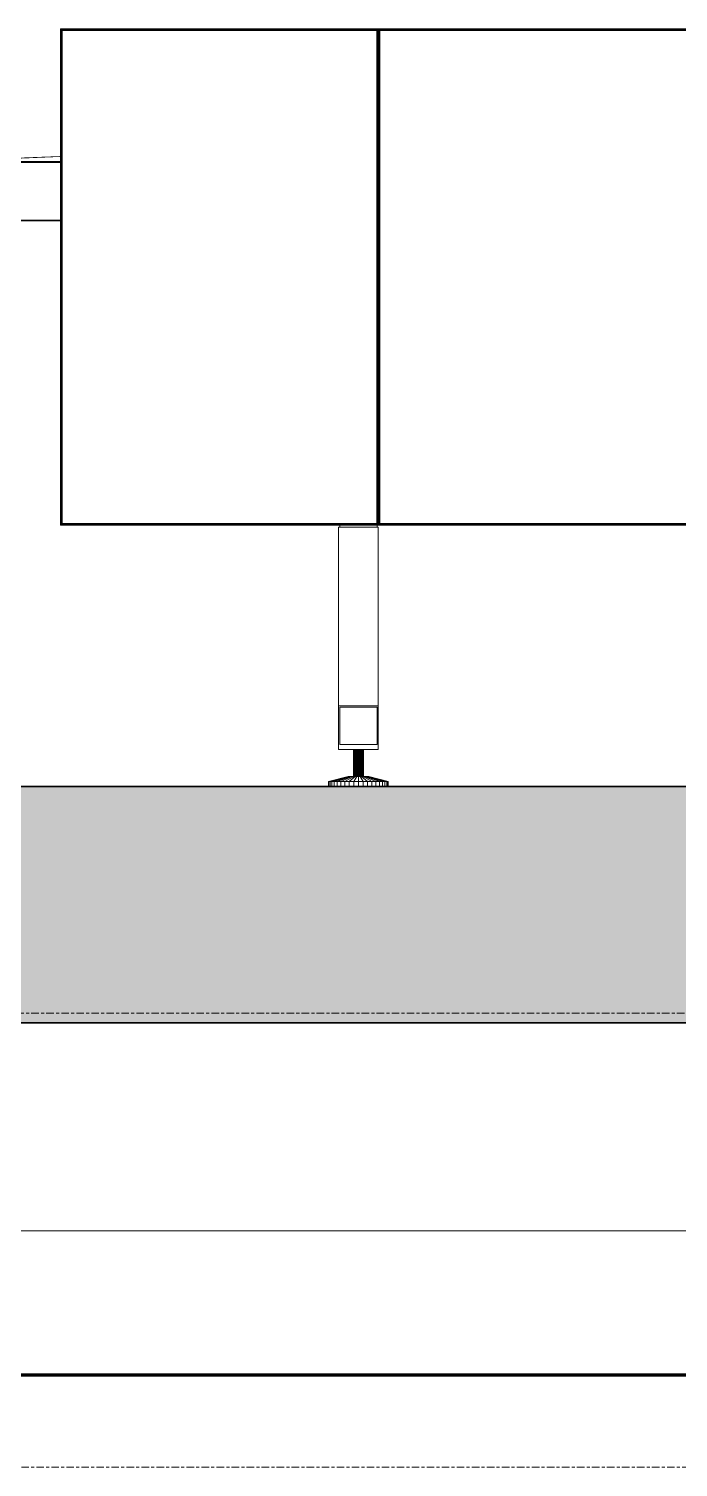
# Model space of a CAD drawing. Header units: centimetres. Extents: x -13467 to 3766, y -437 to 1921.
# Drawn here: x -10754.9 to -10617.6, y -50 to 254.2 of the extents above; entities that cross this region are included whole.
import ezdxf

# ---------------------------------------------------------------- set-up
doc = ezdxf.new("R2010")
doc.units = ezdxf.units.CM
doc.linetypes.add('Centre', pattern=[3.175, 0.635, -0.475, 1.59, -0.475])
for name, color, linetype, lineweight in [('A-FLOR', 7, 'Continuous', 9), ('A-FLOR-LEVL', 7, 'Continuous', 9), ('A-FLOR-PATT', 7, 'Continuous', 35), ('C-BLDG-PADS', 7, 'Continuous', 9), ('C-TOPO', 7, 'Continuous', 9), ('G-IMPT', 7, 'Continuous', 9), ('M-EQPM', 7, 'Continuous', 9)]:
    doc.layers.add(name, color=color, linetype=linetype, lineweight=lineweight)

# ---------------------------------------------------------------- blocks, each defined once
blk = doc.blocks.new('PQ_RVR_EST-01_ZZ_ZZ_MO_T_A_rvt-1-Sección 1-1')
at = {"layer": 'A-FLOR-PATT', "lineweight": 9, "true_color": 0x9a9a9a}
blk.add_hatch(color=253, dxfattribs=at).paths.add_polyline_path([(-6260.94, 44), (-6260.94, 94), (-11182.13, 94), (-11182.13, 44), (-6621.18, 44)])
at = {"layer": 'A-FLOR', "lineweight": 35}
for p, q in [((-9492.78, 94), (-10976.88, 94)), ((-11081.92, 44), (-6260.94, 44))]:
    blk.add_line(p, q, dxfattribs=at)
blk = doc.blocks.new('EQ-01-014 - EQ-01-014_dwg_Agrupar_28-1513440-Sección 1-1')
at = {"layer": 'G-IMPT'}
for p, q in [((-10748.22, 253.89), (-10748.22, 254.23)), ((-10747.88, 254.23), (-10748.22, 254.23)), ((-10748.22, 254.23), (-10747.88, 254.23)), ((-10748.22, 253.89), (-10748.22, 254.23)), ((-10748.05, 254.06), (-10747.88, 254.06)), ((-10748.05, 254.06), (-10748.05, 253.89)), ((-10747.88, 254.06), (-10748.05, 254.06)), ((-10748.05, 254.06), (-10748.05, 253.89)), ((-10680.68, 254.23), (-10681.35, 254.23)), ((-10681.35, 254.23), (-10680.68, 254.23)), ((-10681.35, 254.23), (-10680.68, 254.23)), ((-10681.35, 254.06), (-10680.68, 254.06)), ((-10680.68, 254.06), (-10681.35, 254.06)), ((-10680.68, 254.06), (-10681.35, 254.06)), ((-10613.48, 254.23), (-10614.15, 254.23)), ((-10614.15, 254.23), (-10613.48, 254.23)), ((-10614.15, 254.23), (-10613.48, 254.23)), ((-10614.15, 254.06), (-10613.48, 254.06)), ((-10613.48, 254.06), (-10614.15, 254.06)), ((-10613.48, 254.06), (-10614.15, 254.06)), ((-10546.28, 254.23), (-10546.95, 254.23)), ((-10546.95, 254.23), (-10546.28, 254.23)), ((-10546.95, 254.23), (-10546.28, 254.23)), ((-10546.95, 254.06), (-10546.28, 254.06)), ((-10546.28, 254.06), (-10546.95, 254.06)), ((-10546.28, 254.06), (-10546.95, 254.06)), ((-10479.08, 254.23), (-10479.75, 254.23)), ((-10479.75, 254.23), (-10479.08, 254.23)), ((-10479.75, 254.23), (-10479.08, 254.23)), ((-10479.75, 254.06), (-10479.08, 254.06)), ((-10479.08, 254.06), (-10479.75, 254.06)), ((-10479.08, 254.06), (-10479.75, 254.06)), ((-10412.22, 254.23), (-10412.55, 254.23)), ((-10412.55, 254.23), (-10412.22, 254.23)), ((-10412.55, 254.06), (-10412.38, 254.06)), ((-10412.38, 254.06), (-10412.55, 254.06)), ((-10412.38, 254.06), (-10412.38, 253.89)), ((-10412.38, 253.89), (-10412.38, 254.06)), ((-10412.22, 253.89), (-10412.22, 254.23)), ((-10412.22, 253.89), (-10412.22, 254.23)), ((-10748.22, 149.23), (-10748.22, 149.57)), ((-10748.22, 149.23), (-10748.22, 149.57)), ((-10747.88, 149.23), (-10748.22, 149.23)), ((-10747.88, 149.23), (-10748.22, 149.23)), ((-10748.05, 149.57), (-10748.05, 149.4)), ((-10748.05, 149.57), (-10748.05, 149.4)), ((-10748.05, 149.4), (-10747.88, 149.4)), ((-10748.05, 149.4), (-10747.88, 149.4)), ((-10681.35, 149.4), (-10680.68, 149.4)), ((-10681.35, 149.4), (-10680.68, 149.4)), ((-10681.35, 149.4), (-10680.68, 149.4)), ((-10680.68, 149.23), (-10681.35, 149.23)), ((-10680.68, 149.23), (-10681.35, 149.23)), ((-10680.68, 149.23), (-10681.35, 149.23)), ((-10614.15, 149.4), (-10613.48, 149.4)), ((-10614.15, 149.4), (-10613.48, 149.4)), ((-10614.15, 149.4), (-10613.48, 149.4)), ((-10613.48, 149.23), (-10614.15, 149.23)), ((-10613.48, 149.23), (-10614.15, 149.23)), ((-10613.48, 149.23), (-10614.15, 149.23)), ((-10546.95, 149.4), (-10546.28, 149.4)), ((-10546.95, 149.4), (-10546.28, 149.4)), ((-10546.95, 149.4), (-10546.28, 149.4)), ((-10546.28, 149.23), (-10546.95, 149.23)), ((-10546.28, 149.23), (-10546.95, 149.23)), ((-10546.28, 149.23), (-10546.95, 149.23)), ((-10479.75, 149.4), (-10479.08, 149.4)), ((-10479.75, 149.4), (-10479.08, 149.4)), ((-10479.75, 149.4), (-10479.08, 149.4)), ((-10479.08, 149.23), (-10479.75, 149.23)), ((-10479.08, 149.23), (-10479.75, 149.23)), ((-10479.08, 149.23), (-10479.75, 149.23)), ((-10412.55, 149.4), (-10412.38, 149.4)), ((-10412.55, 149.4), (-10412.38, 149.4)), ((-10412.22, 149.23), (-10412.55, 149.23)), ((-10412.22, 149.23), (-10412.55, 149.23)), ((-10412.22, 149.23), (-10412.55, 149.23)), ((-10412.38, 149.57), (-10412.38, 149.4)), ((-10412.38, 149.4), (-10412.38, 149.57)), ((-10412.22, 149.23), (-10412.22, 149.57))]:
    blk.add_line(p, q, dxfattribs=at)
at = {"layer": 'G-IMPT', "flags": 128}
for points in [[(-10748.22, 253.89), (-10748.22, 254.23), (-10747.88, 254.23)], [(-10747.88, 254.06), (-10748.05, 254.06), (-10748.05, 253.89)], [(-10412.55, 254.23), (-10412.22, 254.23), (-10412.22, 253.89)], [(-10412.38, 253.89), (-10412.38, 254.06), (-10412.55, 254.06)], [(-10747.88, 149.23), (-10748.22, 149.23), (-10748.22, 149.57)], [(-10748.05, 149.57), (-10748.05, 149.4), (-10747.88, 149.4)], [(-10412.55, 149.4), (-10412.38, 149.4), (-10412.38, 149.57)]]:
    blk.add_lwpolyline(points, dxfattribs=at)
blk.add_lwpolyline([(-10412.22, 149.57), (-10412.22, 149.23)], close=True, dxfattribs=at)
blk = doc.blocks.new('EQ-01-014 - EQ-01-014_dwg_Agrupar_44-1513444-Sección 1-1')
at = {"layer": 'G-IMPT'}
for p, q in [((-10681.02, 253.89), (-10681.02, 253.94)), ((-10681.02, 253.94), (-10680.85, 253.94)), ((-10681.02, 253.94), (-10680.85, 253.94)), ((-10681.02, 253.89), (-10681.02, 253.94)), ((-10680.85, 253.94), (-10681.02, 253.94)), ((-10681.02, 253.94), (-10680.85, 253.94)), ((-10680.85, 253.94), (-10681.02, 253.94)), ((-10681.02, 253.89), (-10681.01, 253.89)), ((-10681.02, 253.89), (-10681.02, 149.57)), ((-10681.01, 253.89), (-10681, 253.89)), ((-10681.01, 253.89), (-10681.01, 149.57)), ((-10681, 253.89), (-10680.98, 253.89)), ((-10681, 149.57), (-10681, 253.89)), ((-10680.98, 253.89), (-10680.95, 253.89)), ((-10680.98, 253.89), (-10680.98, 149.57)), ((-10680.92, 253.89), (-10680.95, 253.89)), ((-10680.95, 149.57), (-10680.95, 253.89)), ((-10680.92, 253.89), (-10680.88, 253.89)), ((-10680.92, 253.89), (-10680.92, 149.57)), ((-10680.83, 253.89), (-10680.88, 253.89)), ((-10680.88, 149.57), (-10680.88, 253.89)), ((-10680.85, 253.89), (-10680.85, 253.94)), ((-10680.85, 253.89), (-10680.85, 253.94)), ((-10680.85, 149.57), (-10680.85, 253.89)), ((-10680.83, 253.89), (-10680.78, 253.89)), ((-10680.83, 253.89), (-10680.83, 149.57)), ((-10680.78, 253.89), (-10680.73, 253.89)), ((-10680.78, 253.89), (-10680.78, 149.57)), ((-10680.68, 254.23), (-10680.73, 254.23)), ((-10680.73, 254.23), (-10680.73, 254.06)), ((-10680.73, 254.23), (-10680.73, 254.06)), ((-10680.73, 254.23), (-10680.68, 254.23)), ((-10680.73, 254.23), (-10680.73, 254.06)), ((-10680.73, 254.06), (-10680.73, 254.23)), ((-10680.73, 254.23), (-10680.73, 254.06)), ((-10680.68, 254.06), (-10680.73, 254.06)), ((-10680.73, 254.06), (-10680.68, 254.06)), ((-10680.68, 253.89), (-10680.73, 253.89)), ((-10680.73, 149.57), (-10680.73, 253.89)), ((-10680.68, 254.23), (-10680.68, 254.23)), ((-10680.68, 254.23), (-10680.68, 254.21)), ((-10680.68, 254.23), (-10614.15, 254.23)), ((-10680.68, 254.23), (-10614.15, 254.23)), ((-10680.68, 254.21), (-10680.68, 254.19)), ((-10614.15, 254.21), (-10680.68, 254.21)), ((-10680.68, 254.19), (-10680.68, 254.17)), ((-10614.15, 254.19), (-10680.68, 254.19)), ((-10680.68, 254.17), (-10680.68, 254.13)), ((-10680.68, 254.17), (-10614.15, 254.17)), ((-10680.68, 254.13), (-10680.68, 254.09)), ((-10614.15, 254.13), (-10680.68, 254.13)), ((-10680.68, 254.05), (-10680.68, 254.09)), ((-10614.15, 254.09), (-10680.68, 254.09)), ((-10614.15, 254.06), (-10680.68, 254.06)), ((-10680.68, 254.05), (-10680.68, 254)), ((-10680.68, 254.05), (-10614.15, 254.05)), ((-10680.68, 254), (-10680.68, 253.95)), ((-10680.68, 254), (-10614.15, 254)), ((-10680.68, 253.89), (-10680.68, 253.95)), ((-10614.15, 253.95), (-10680.68, 253.95)), ((-10680.68, 149.57), (-10680.68, 253.89)), ((-10614.15, 253.89), (-10680.68, 253.89)), ((-10614.15, 253.89), (-10680.68, 253.89)), ((-10614.15, 254.23), (-10614.1, 254.23)), ((-10614.15, 254.23), (-10614.15, 254.23)), ((-10614.15, 254.21), (-10614.15, 254.23)), ((-10614.15, 254.23), (-10614.1, 254.23)), ((-10614.15, 254.21), (-10614.15, 254.19)), ((-10614.15, 254.19), (-10614.15, 254.17)), ((-10614.15, 254.13), (-10614.15, 254.17)), ((-10614.15, 254.13), (-10614.15, 254.09)), ((-10614.15, 254.09), (-10614.15, 254.05)), ((-10614.15, 254.06), (-10614.1, 254.06)), ((-10614.15, 254.06), (-10614.1, 254.06)), ((-10614.15, 254.05), (-10614.15, 254)), ((-10614.15, 254), (-10614.15, 253.95)), ((-10614.15, 253.89), (-10614.15, 253.95)), ((-10614.1, 253.89), (-10614.15, 253.89)), ((-10614.15, 149.57), (-10614.15, 253.89)), ((-10614.1, 254.23), (-10614.1, 254.06)), ((-10614.1, 254.23), (-10614.1, 254.06)), ((-10614.1, 254.06), (-10614.1, 254.23)), ((-10614.1, 254.23), (-10614.1, 254.06)), ((-10614.1, 254.06), (-10614.1, 254.23)), ((-10614.05, 253.89), (-10614.1, 253.89)), ((-10614.1, 253.89), (-10614.1, 149.57)), ((-10614, 253.89), (-10614.05, 253.89)), ((-10614.05, 149.57), (-10614.05, 253.89)), ((-10613.95, 253.89), (-10614, 253.89)), ((-10614, 149.57), (-10614, 253.89)), ((-10613.98, 253.89), (-10613.98, 253.94)), ((-10613.82, 253.94), (-10613.98, 253.94)), ((-10613.82, 253.94), (-10613.98, 253.94)), ((-10613.82, 253.94), (-10613.98, 253.94)), ((-10613.98, 253.94), (-10613.82, 253.94)), ((-10613.82, 253.94), (-10613.98, 253.94)), ((-10613.98, 253.94), (-10613.98, 253.89)), ((-10613.98, 149.57), (-10613.98, 253.89)), ((-10613.91, 253.89), (-10613.95, 253.89)), ((-10613.95, 253.89), (-10613.95, 149.57)), ((-10613.91, 253.89), (-10613.88, 253.89)), ((-10613.91, 253.89), (-10613.91, 149.57)), ((-10613.85, 253.89), (-10613.88, 253.89)), ((-10613.88, 149.57), (-10613.88, 253.89)), ((-10613.83, 253.89), (-10613.85, 253.89)), ((-10613.85, 253.89), (-10613.85, 149.57)), ((-10613.83, 253.89), (-10613.82, 253.89)), ((-10613.83, 253.89), (-10613.83, 149.57)), ((-10613.82, 253.89), (-10613.82, 253.94)), ((-10613.82, 253.94), (-10613.82, 253.89)), ((-10613.82, 253.89), (-10613.82, 253.89)), ((-10613.82, 149.57), (-10613.82, 253.89)), ((-10613.82, 149.57), (-10613.82, 253.89)), ((-10681.02, 149.57), (-10681.02, 149.52)), ((-10681.02, 149.57), (-10681.01, 149.57)), ((-10681.02, 149.52), (-10681.02, 149.57)), ((-10681.02, 149.52), (-10680.85, 149.52)), ((-10681.02, 149.52), (-10680.85, 149.52)), ((-10681.02, 149.52), (-10680.85, 149.52)), ((-10680.85, 149.52), (-10681.02, 149.52)), ((-10681.02, 149.52), (-10680.85, 149.52)), ((-10681, 149.57), (-10681.01, 149.57)), ((-10681, 149.57), (-10680.98, 149.57)), ((-10680.98, 149.57), (-10680.95, 149.57)), ((-10680.95, 149.57), (-10680.92, 149.57)), ((-10680.92, 149.57), (-10680.88, 149.57)), ((-10680.88, 149.57), (-10680.83, 149.57)), ((-10680.85, 149.57), (-10680.85, 149.52)), ((-10680.85, 149.52), (-10680.85, 149.57)), ((-10680.83, 149.57), (-10680.78, 149.57)), ((-10680.78, 149.57), (-10680.73, 149.57)), ((-10680.68, 149.57), (-10680.73, 149.57)), ((-10680.68, 149.4), (-10680.73, 149.4)), ((-10680.73, 149.23), (-10680.73, 149.4)), ((-10680.73, 149.23), (-10680.73, 149.4)), ((-10680.73, 149.4), (-10680.73, 149.23)), ((-10680.73, 149.23), (-10680.73, 149.4)), ((-10680.73, 149.4), (-10680.73, 149.23)), ((-10680.68, 149.4), (-10680.73, 149.4)), ((-10680.73, 149.23), (-10680.68, 149.23)), ((-10680.68, 149.23), (-10680.73, 149.23)), ((-10680.68, 149.51), (-10680.68, 149.57)), ((-10614.15, 149.57), (-10680.68, 149.57)), ((-10680.68, 149.46), (-10680.68, 149.51)), ((-10680.68, 149.51), (-10614.15, 149.51)), ((-10680.68, 149.41), (-10680.68, 149.46)), ((-10614.15, 149.46), (-10680.68, 149.46)), ((-10680.68, 149.37), (-10680.68, 149.41)), ((-10614.15, 149.41), (-10680.68, 149.41)), ((-10680.68, 149.4), (-10614.15, 149.4)), ((-10680.68, 149.33), (-10680.68, 149.37)), ((-10680.68, 149.37), (-10614.15, 149.37)), ((-10680.68, 149.33), (-10680.68, 149.29)), ((-10680.68, 149.33), (-10614.15, 149.33)), ((-10680.68, 149.27), (-10680.68, 149.29)), ((-10614.15, 149.29), (-10680.68, 149.29)), ((-10680.68, 149.25), (-10680.68, 149.27)), ((-10680.68, 149.27), (-10614.15, 149.27)), ((-10680.68, 149.25), (-10680.68, 149.23)), ((-10680.68, 149.25), (-10614.15, 149.25)), ((-10680.68, 149.23), (-10680.68, 149.23)), ((-10680.68, 149.23), (-10614.15, 149.23)), ((-10614.15, 149.23), (-10680.68, 149.23)), ((-10614.15, 149.57), (-10614.15, 149.51)), ((-10614.15, 149.57), (-10614.1, 149.57)), ((-10614.15, 149.46), (-10614.15, 149.51)), ((-10614.15, 149.41), (-10614.15, 149.46)), ((-10614.15, 149.41), (-10614.15, 149.37)), ((-10614.15, 149.4), (-10614.1, 149.4)), ((-10614.1, 149.4), (-10614.15, 149.4)), ((-10614.15, 149.33), (-10614.15, 149.37)), ((-10614.15, 149.29), (-10614.15, 149.33)), ((-10614.15, 149.27), (-10614.15, 149.29)), ((-10614.15, 149.25), (-10614.15, 149.27)), ((-10614.15, 149.23), (-10614.15, 149.25)), ((-10614.15, 149.23), (-10614.1, 149.23)), ((-10614.15, 149.23), (-10614.15, 149.23)), ((-10614.1, 149.23), (-10614.15, 149.23)), ((-10614.05, 149.57), (-10614.1, 149.57)), ((-10614.1, 149.23), (-10614.1, 149.4)), ((-10614.1, 149.23), (-10614.1, 149.4)), ((-10614.1, 149.23), (-10614.1, 149.4)), ((-10614.1, 149.4), (-10614.1, 149.23)), ((-10614.1, 149.23), (-10614.1, 149.4)), ((-10614, 149.57), (-10614.05, 149.57)), ((-10614, 149.57), (-10613.95, 149.57)), ((-10613.98, 149.57), (-10613.98, 149.52)), ((-10613.98, 149.57), (-10613.98, 149.52)), ((-10613.82, 149.52), (-10613.98, 149.52)), ((-10613.82, 149.52), (-10613.98, 149.52)), ((-10613.98, 149.52), (-10613.82, 149.52)), ((-10613.82, 149.52), (-10613.98, 149.52)), ((-10613.98, 149.52), (-10613.82, 149.52)), ((-10613.91, 149.57), (-10613.95, 149.57)), ((-10613.88, 149.57), (-10613.91, 149.57)), ((-10613.85, 149.57), (-10613.88, 149.57)), ((-10613.83, 149.57), (-10613.85, 149.57)), ((-10613.82, 149.57), (-10613.83, 149.57)), ((-10613.82, 149.57), (-10613.82, 149.52)), ((-10613.82, 149.57), (-10613.82, 149.57)), ((-10613.82, 149.57), (-10613.82, 149.52))]:
    blk.add_line(p, q, dxfattribs=at)
at = {"layer": 'G-IMPT', "flags": 128}
for points in [[(-10681.02, 149.57), (-10681.01, 149.57), (-10681, 149.57), (-10681, 253.89), (-10681.01, 253.89), (-10681.01, 149.57), (-10681.01, 253.89), (-10681.02, 253.89)], [(-10680.68, 254.23), (-10680.68, 254.23), (-10680.68, 254.21), (-10614.15, 254.21), (-10614.15, 254.23), (-10680.68, 254.23), (-10614.15, 254.23), (-10614.15, 254.23)], [(-10614.15, 253.89), (-10680.68, 253.89), (-10680.68, 253.95), (-10614.15, 253.95), (-10614.15, 253.89)], [(-10614.15, 149.57), (-10680.68, 149.57), (-10680.68, 253.89)], [(-10614.15, 253.89), (-10614.15, 149.57), (-10614.1, 149.57), (-10614.1, 253.89), (-10614.15, 253.89), (-10614.15, 149.57)], [(-10613.82, 253.89), (-10613.82, 253.89), (-10613.82, 149.57), (-10613.83, 149.57), (-10613.83, 253.89), (-10613.82, 253.89), (-10613.82, 149.57), (-10613.82, 149.57)], [(-10614.15, 149.57), (-10680.68, 149.57), (-10680.68, 149.51), (-10614.15, 149.51), (-10614.15, 149.57)], [(-10614.15, 149.23), (-10614.15, 149.23), (-10614.15, 149.25), (-10680.68, 149.25), (-10680.68, 149.23), (-10614.15, 149.23), (-10680.68, 149.23), (-10680.68, 149.23)]]:
    blk.add_lwpolyline(points, dxfattribs=at)
for points in [[(-10681, 253.89), (-10680.98, 253.89), (-10680.98, 149.57), (-10681, 149.57)], [(-10680.95, 253.89), (-10680.95, 149.57), (-10680.95, 253.89), (-10680.92, 253.89), (-10680.92, 149.57), (-10680.95, 149.57), (-10680.98, 149.57), (-10680.98, 253.89)], [(-10680.88, 253.89), (-10680.88, 149.57), (-10680.88, 253.89), (-10680.83, 253.89), (-10680.83, 149.57), (-10680.88, 149.57), (-10680.92, 149.57), (-10680.92, 253.89)], [(-10680.83, 253.89), (-10680.78, 253.89), (-10680.78, 149.57), (-10680.83, 149.57)], [(-10680.73, 253.89), (-10680.73, 149.57), (-10680.78, 149.57), (-10680.78, 253.89)], [(-10680.68, 149.57), (-10680.73, 149.57), (-10680.73, 253.89), (-10680.68, 253.89)], [(-10614.15, 254.21), (-10614.15, 254.19), (-10680.68, 254.19), (-10680.68, 254.21)], [(-10614.15, 254.17), (-10680.68, 254.17), (-10614.15, 254.17), (-10614.15, 254.13), (-10680.68, 254.13), (-10680.68, 254.17), (-10680.68, 254.19), (-10614.15, 254.19)], [(-10614.15, 254.09), (-10680.68, 254.09), (-10614.15, 254.09), (-10614.15, 254.05), (-10680.68, 254.05), (-10680.68, 254.09), (-10680.68, 254.13), (-10614.15, 254.13)], [(-10614.15, 254.05), (-10614.15, 254), (-10680.68, 254), (-10680.68, 254.05)], [(-10614.15, 253.95), (-10680.68, 253.95), (-10680.68, 254), (-10614.15, 254)], [(-10614.1, 149.57), (-10614.1, 253.89), (-10614.05, 253.89), (-10614.05, 149.57)], [(-10614, 149.57), (-10614.05, 149.57), (-10614.05, 253.89), (-10614, 253.89)], [(-10613.95, 149.57), (-10613.95, 253.89), (-10613.95, 149.57), (-10614, 149.57), (-10614, 253.89), (-10613.95, 253.89), (-10613.91, 253.89), (-10613.91, 149.57)], [(-10613.88, 149.57), (-10613.88, 253.89), (-10613.88, 149.57), (-10613.91, 149.57), (-10613.91, 253.89), (-10613.88, 253.89), (-10613.85, 253.89), (-10613.85, 149.57)], [(-10613.83, 149.57), (-10613.85, 149.57), (-10613.85, 253.89), (-10613.83, 253.89)], [(-10680.68, 149.51), (-10614.15, 149.51), (-10614.15, 149.46), (-10680.68, 149.46)], [(-10680.68, 149.41), (-10680.68, 149.46), (-10614.15, 149.46), (-10614.15, 149.41)], [(-10680.68, 149.37), (-10614.15, 149.37), (-10680.68, 149.37), (-10680.68, 149.41), (-10614.15, 149.41), (-10614.15, 149.37), (-10614.15, 149.33), (-10680.68, 149.33)], [(-10680.68, 149.29), (-10614.15, 149.29), (-10680.68, 149.29), (-10680.68, 149.33), (-10614.15, 149.33), (-10614.15, 149.29), (-10614.15, 149.27), (-10680.68, 149.27)], [(-10680.68, 149.25), (-10680.68, 149.27), (-10614.15, 149.27), (-10614.15, 149.25)]]:
    blk.add_lwpolyline(points, close=True, dxfattribs=at)
blk = doc.blocks.new('EQ-01-014 - EQ-01-014_dwg_Agrupar_48-1513445-Sección 1-1')
at = {"layer": 'G-IMPT'}
for p, q in [((-10748.22, 253.89), (-10748.22, 253.94)), ((-10748.22, 253.94), (-10748.05, 253.94)), ((-10748.22, 253.94), (-10748.05, 253.94)), ((-10748.22, 253.89), (-10748.22, 253.94)), ((-10748.05, 253.94), (-10748.22, 253.94)), ((-10748.22, 253.94), (-10748.05, 253.94)), ((-10748.05, 253.94), (-10748.22, 253.94)), ((-10748.22, 253.89), (-10748.21, 253.89)), ((-10748.22, 253.89), (-10748.22, 149.57)), ((-10748.21, 253.89), (-10748.2, 253.89)), ((-10748.21, 253.89), (-10748.21, 149.57)), ((-10748.2, 253.89), (-10748.18, 253.89)), ((-10748.2, 149.57), (-10748.2, 253.89)), ((-10748.18, 253.89), (-10748.15, 253.89)), ((-10748.18, 149.57), (-10748.18, 253.89)), ((-10748.15, 253.89), (-10748.12, 253.89)), ((-10748.15, 253.89), (-10748.15, 149.57)), ((-10748.12, 253.89), (-10748.08, 253.89)), ((-10748.12, 149.57), (-10748.12, 253.89)), ((-10748.03, 253.89), (-10748.08, 253.89)), ((-10748.08, 149.57), (-10748.08, 253.89)), ((-10748.05, 253.89), (-10748.05, 253.94)), ((-10748.05, 253.89), (-10748.05, 253.94)), ((-10748.05, 253.89), (-10748.05, 149.57)), ((-10748.03, 253.89), (-10747.98, 253.89)), ((-10748.03, 253.89), (-10748.03, 149.57)), ((-10747.98, 253.89), (-10747.93, 253.89)), ((-10747.98, 253.89), (-10747.98, 149.57)), ((-10747.88, 254.23), (-10747.93, 254.23)), ((-10747.93, 254.23), (-10747.93, 254.06)), ((-10747.93, 254.23), (-10747.93, 254.06)), ((-10747.93, 254.23), (-10747.88, 254.23)), ((-10747.93, 254.23), (-10747.93, 254.06)), ((-10747.93, 254.06), (-10747.93, 254.23)), ((-10747.93, 254.23), (-10747.93, 254.06)), ((-10747.88, 254.06), (-10747.93, 254.06)), ((-10747.93, 254.06), (-10747.88, 254.06)), ((-10747.88, 253.89), (-10747.93, 253.89)), ((-10747.93, 149.57), (-10747.93, 253.89)), ((-10747.88, 254.23), (-10747.88, 254.23)), ((-10747.88, 254.23), (-10747.88, 254.21)), ((-10747.88, 254.23), (-10681.35, 254.23)), ((-10747.88, 254.23), (-10681.35, 254.23)), ((-10747.88, 254.21), (-10747.88, 254.19)), ((-10681.35, 254.21), (-10747.88, 254.21)), ((-10747.88, 254.19), (-10747.88, 254.17)), ((-10681.35, 254.19), (-10747.88, 254.19)), ((-10747.88, 254.17), (-10747.88, 254.13)), ((-10747.88, 254.17), (-10681.35, 254.17)), ((-10747.88, 254.13), (-10747.88, 254.09)), ((-10681.35, 254.13), (-10747.88, 254.13)), ((-10747.88, 254.05), (-10747.88, 254.09)), ((-10681.35, 254.09), (-10747.88, 254.09)), ((-10681.35, 254.06), (-10747.88, 254.06)), ((-10747.88, 254.05), (-10747.88, 254)), ((-10747.88, 254.05), (-10681.35, 254.05)), ((-10747.88, 254), (-10747.88, 253.95)), ((-10747.88, 254), (-10681.35, 254)), ((-10747.88, 253.89), (-10747.88, 253.95)), ((-10681.35, 253.95), (-10747.88, 253.95)), ((-10747.88, 149.57), (-10747.88, 253.89)), ((-10681.35, 253.89), (-10747.88, 253.89)), ((-10747.88, 149.57), (-10747.88, 253.89)), ((-10681.35, 253.89), (-10747.88, 253.89)), ((-10681.35, 254.23), (-10681.3, 254.23)), ((-10681.35, 254.23), (-10681.35, 254.23)), ((-10681.35, 254.21), (-10681.35, 254.23)), ((-10681.35, 254.23), (-10681.3, 254.23)), ((-10681.35, 254.21), (-10681.35, 254.19)), ((-10681.35, 254.19), (-10681.35, 254.17)), ((-10681.35, 254.13), (-10681.35, 254.17)), ((-10681.35, 254.13), (-10681.35, 254.09)), ((-10681.35, 254.09), (-10681.35, 254.05)), ((-10681.35, 254.06), (-10681.3, 254.06)), ((-10681.35, 254.06), (-10681.3, 254.06)), ((-10681.35, 254.05), (-10681.35, 254)), ((-10681.35, 254), (-10681.35, 253.95)), ((-10681.35, 253.89), (-10681.35, 253.95)), ((-10681.3, 253.89), (-10681.35, 253.89)), ((-10681.35, 149.57), (-10681.35, 253.89)), ((-10681.3, 254.23), (-10681.3, 254.06)), ((-10681.3, 254.23), (-10681.3, 254.06)), ((-10681.3, 254.06), (-10681.3, 254.23)), ((-10681.3, 254.23), (-10681.3, 254.06)), ((-10681.3, 254.06), (-10681.3, 254.23)), ((-10681.25, 253.89), (-10681.3, 253.89)), ((-10681.3, 253.89), (-10681.3, 149.57)), ((-10681.2, 253.89), (-10681.25, 253.89)), ((-10681.25, 149.57), (-10681.25, 253.89)), ((-10681.15, 253.89), (-10681.2, 253.89)), ((-10681.2, 149.57), (-10681.2, 253.89)), ((-10681.18, 253.89), (-10681.18, 253.94)), ((-10681.02, 253.94), (-10681.18, 253.94)), ((-10681.02, 253.94), (-10681.18, 253.94)), ((-10681.02, 253.94), (-10681.18, 253.94)), ((-10681.18, 253.94), (-10681.02, 253.94)), ((-10681.02, 253.94), (-10681.18, 253.94)), ((-10681.18, 253.94), (-10681.18, 253.89)), ((-10681.18, 253.89), (-10681.18, 149.57)), ((-10681.11, 253.89), (-10681.15, 253.89)), ((-10681.15, 253.89), (-10681.15, 149.57)), ((-10681.11, 253.89), (-10681.08, 253.89)), ((-10681.11, 253.89), (-10681.11, 149.57)), ((-10681.05, 253.89), (-10681.08, 253.89)), ((-10681.08, 149.57), (-10681.08, 253.89)), ((-10681.03, 253.89), (-10681.05, 253.89)), ((-10681.05, 253.89), (-10681.05, 149.57)), ((-10681.03, 253.89), (-10681.02, 253.89)), ((-10681.03, 253.89), (-10681.03, 149.57)), ((-10681.02, 253.89), (-10681.02, 253.94)), ((-10681.02, 253.94), (-10681.02, 253.89)), ((-10681.02, 253.89), (-10681.02, 253.89)), ((-10681.02, 149.57), (-10681.02, 253.89)), ((-10681.02, 149.57), (-10681.02, 253.89)), ((-10748.22, 149.57), (-10748.22, 149.52)), ((-10748.22, 149.57), (-10748.21, 149.57)), ((-10748.22, 149.52), (-10748.22, 149.57)), ((-10748.22, 149.52), (-10748.05, 149.52)), ((-10748.22, 149.52), (-10748.05, 149.52)), ((-10748.22, 149.52), (-10748.05, 149.52)), ((-10748.05, 149.52), (-10748.22, 149.52)), ((-10748.22, 149.52), (-10748.05, 149.52)), ((-10748.2, 149.57), (-10748.21, 149.57)), ((-10748.2, 149.57), (-10748.18, 149.57)), ((-10748.18, 149.57), (-10748.15, 149.57)), ((-10748.12, 149.57), (-10748.15, 149.57)), ((-10748.12, 149.57), (-10748.08, 149.57)), ((-10748.08, 149.57), (-10748.03, 149.57)), ((-10748.05, 149.57), (-10748.05, 149.52)), ((-10748.05, 149.52), (-10748.05, 149.57)), ((-10748.03, 149.57), (-10747.98, 149.57)), ((-10747.98, 149.57), (-10747.93, 149.57)), ((-10747.88, 149.57), (-10747.93, 149.57)), ((-10747.88, 149.4), (-10747.93, 149.4)), ((-10747.93, 149.23), (-10747.93, 149.4)), ((-10747.93, 149.23), (-10747.93, 149.4)), ((-10747.93, 149.4), (-10747.93, 149.23)), ((-10747.93, 149.23), (-10747.93, 149.4)), ((-10747.93, 149.4), (-10747.93, 149.23)), ((-10747.88, 149.4), (-10747.93, 149.4)), ((-10747.93, 149.23), (-10747.88, 149.23)), ((-10747.88, 149.23), (-10747.93, 149.23)), ((-10747.88, 149.51), (-10747.88, 149.57)), ((-10681.35, 149.57), (-10747.88, 149.57)), ((-10681.35, 149.57), (-10747.88, 149.57)), ((-10747.88, 149.46), (-10747.88, 149.51)), ((-10747.88, 149.51), (-10681.35, 149.51)), ((-10747.88, 149.41), (-10747.88, 149.46)), ((-10681.35, 149.46), (-10747.88, 149.46)), ((-10747.88, 149.37), (-10747.88, 149.41)), ((-10681.35, 149.41), (-10747.88, 149.41)), ((-10747.88, 149.4), (-10681.35, 149.4)), ((-10747.88, 149.33), (-10747.88, 149.37)), ((-10747.88, 149.37), (-10681.35, 149.37)), ((-10747.88, 149.33), (-10747.88, 149.29)), ((-10747.88, 149.33), (-10681.35, 149.33)), ((-10747.88, 149.27), (-10747.88, 149.29)), ((-10681.35, 149.29), (-10747.88, 149.29)), ((-10747.88, 149.25), (-10747.88, 149.27)), ((-10747.88, 149.27), (-10681.35, 149.27)), ((-10747.88, 149.25), (-10747.88, 149.23)), ((-10747.88, 149.25), (-10681.35, 149.25)), ((-10747.88, 149.23), (-10747.88, 149.23)), ((-10747.88, 149.23), (-10681.35, 149.23)), ((-10681.35, 149.23), (-10747.88, 149.23)), ((-10681.35, 149.57), (-10681.35, 149.51)), ((-10681.35, 149.57), (-10681.3, 149.57)), ((-10681.35, 149.46), (-10681.35, 149.51)), ((-10681.35, 149.41), (-10681.35, 149.46)), ((-10681.35, 149.41), (-10681.35, 149.37)), ((-10681.35, 149.4), (-10681.3, 149.4)), ((-10681.3, 149.4), (-10681.35, 149.4)), ((-10681.35, 149.33), (-10681.35, 149.37)), ((-10681.35, 149.29), (-10681.35, 149.33)), ((-10681.35, 149.27), (-10681.35, 149.29)), ((-10681.35, 149.25), (-10681.35, 149.27)), ((-10681.35, 149.23), (-10681.35, 149.25)), ((-10681.35, 149.23), (-10681.3, 149.23)), ((-10681.35, 149.23), (-10681.35, 149.23)), ((-10681.3, 149.23), (-10681.35, 149.23)), ((-10681.25, 149.57), (-10681.3, 149.57)), ((-10681.3, 149.23), (-10681.3, 149.4)), ((-10681.3, 149.23), (-10681.3, 149.4)), ((-10681.3, 149.23), (-10681.3, 149.4)), ((-10681.3, 149.4), (-10681.3, 149.23)), ((-10681.3, 149.23), (-10681.3, 149.4)), ((-10681.2, 149.57), (-10681.25, 149.57)), ((-10681.2, 149.57), (-10681.15, 149.57)), ((-10681.18, 149.57), (-10681.18, 149.52)), ((-10681.18, 149.57), (-10681.18, 149.52)), ((-10681.02, 149.52), (-10681.18, 149.52)), ((-10681.02, 149.52), (-10681.18, 149.52)), ((-10681.18, 149.52), (-10681.02, 149.52)), ((-10681.02, 149.52), (-10681.18, 149.52)), ((-10681.18, 149.52), (-10681.02, 149.52)), ((-10681.11, 149.57), (-10681.15, 149.57)), ((-10681.08, 149.57), (-10681.11, 149.57)), ((-10681.05, 149.57), (-10681.08, 149.57)), ((-10681.03, 149.57), (-10681.05, 149.57)), ((-10681.02, 149.57), (-10681.03, 149.57)), ((-10681.02, 149.57), (-10681.02, 149.52)), ((-10681.02, 149.57), (-10681.02, 149.57)), ((-10681.02, 149.57), (-10681.02, 149.52))]:
    blk.add_line(p, q, dxfattribs=at)
at = {"layer": 'G-IMPT', "flags": 128}
for points in [[(-10748.22, 149.57), (-10748.21, 149.57), (-10748.2, 149.57), (-10748.2, 253.89), (-10748.21, 253.89), (-10748.21, 149.57), (-10748.21, 253.89), (-10748.22, 253.89)], [(-10747.88, 254.23), (-10747.88, 254.23), (-10747.88, 254.21), (-10681.35, 254.21), (-10681.35, 254.23), (-10747.88, 254.23), (-10681.35, 254.23), (-10681.35, 254.23)], [(-10747.88, 253.89), (-10747.88, 253.95), (-10681.35, 253.95), (-10681.35, 253.89), (-10747.88, 253.89)], [(-10681.35, 253.89), (-10681.35, 149.57), (-10681.3, 149.57), (-10681.3, 253.89), (-10681.35, 253.89), (-10681.35, 149.57)], [(-10681.02, 253.89), (-10681.02, 253.89), (-10681.02, 149.57), (-10681.03, 149.57), (-10681.03, 253.89), (-10681.02, 253.89), (-10681.02, 149.57), (-10681.02, 149.57)], [(-10747.88, 149.57), (-10747.88, 149.51), (-10681.35, 149.51), (-10681.35, 149.57), (-10747.88, 149.57)], [(-10681.35, 149.23), (-10681.35, 149.23), (-10681.35, 149.25), (-10747.88, 149.25), (-10747.88, 149.23), (-10681.35, 149.23), (-10747.88, 149.23), (-10747.88, 149.23)]]:
    blk.add_lwpolyline(points, dxfattribs=at)
for points in [[(-10748.2, 253.89), (-10748.18, 253.89), (-10748.18, 149.57), (-10748.2, 149.57)], [(-10748.15, 253.89), (-10748.15, 149.57), (-10748.15, 253.89), (-10748.12, 253.89), (-10748.12, 149.57), (-10748.15, 149.57), (-10748.18, 149.57), (-10748.18, 253.89)], [(-10748.08, 253.89), (-10748.08, 149.57), (-10748.08, 253.89), (-10748.03, 253.89), (-10748.03, 149.57), (-10748.08, 149.57), (-10748.12, 149.57), (-10748.12, 253.89)], [(-10748.03, 253.89), (-10747.98, 253.89), (-10747.98, 149.57), (-10748.03, 149.57)], [(-10747.93, 253.89), (-10747.93, 149.57), (-10747.98, 149.57), (-10747.98, 253.89)], [(-10747.88, 149.57), (-10747.93, 149.57), (-10747.93, 253.89), (-10747.88, 253.89)], [(-10681.35, 254.21), (-10681.35, 254.19), (-10747.88, 254.19), (-10747.88, 254.21)], [(-10681.35, 254.17), (-10747.88, 254.17), (-10681.35, 254.17), (-10681.35, 254.13), (-10747.88, 254.13), (-10747.88, 254.17), (-10747.88, 254.19), (-10681.35, 254.19)], [(-10681.35, 254.09), (-10747.88, 254.09), (-10681.35, 254.09), (-10681.35, 254.05), (-10747.88, 254.05), (-10747.88, 254.09), (-10747.88, 254.13), (-10681.35, 254.13)], [(-10681.35, 254.05), (-10681.35, 254), (-10747.88, 254), (-10747.88, 254.05)], [(-10681.35, 253.95), (-10747.88, 253.95), (-10747.88, 254), (-10681.35, 254)], [(-10681.3, 149.57), (-10681.3, 253.89), (-10681.25, 253.89), (-10681.25, 149.57)], [(-10681.2, 149.57), (-10681.25, 149.57), (-10681.25, 253.89), (-10681.2, 253.89)], [(-10681.15, 149.57), (-10681.15, 253.89), (-10681.15, 149.57), (-10681.2, 149.57), (-10681.2, 253.89), (-10681.15, 253.89), (-10681.11, 253.89), (-10681.11, 149.57)], [(-10681.08, 149.57), (-10681.08, 253.89), (-10681.08, 149.57), (-10681.11, 149.57), (-10681.11, 253.89), (-10681.08, 253.89), (-10681.05, 253.89), (-10681.05, 149.57)], [(-10681.03, 149.57), (-10681.05, 149.57), (-10681.05, 253.89), (-10681.03, 253.89)], [(-10747.88, 149.51), (-10681.35, 149.51), (-10681.35, 149.46), (-10747.88, 149.46)], [(-10747.88, 149.41), (-10747.88, 149.46), (-10681.35, 149.46), (-10681.35, 149.41)], [(-10747.88, 149.37), (-10681.35, 149.37), (-10747.88, 149.37), (-10747.88, 149.41), (-10681.35, 149.41), (-10681.35, 149.37), (-10681.35, 149.33), (-10747.88, 149.33)], [(-10747.88, 149.29), (-10681.35, 149.29), (-10747.88, 149.29), (-10747.88, 149.33), (-10681.35, 149.33), (-10681.35, 149.29), (-10681.35, 149.27), (-10747.88, 149.27)], [(-10747.88, 149.25), (-10747.88, 149.27), (-10681.35, 149.27), (-10681.35, 149.25)]]:
    blk.add_lwpolyline(points, close=True, dxfattribs=at)
blk = doc.blocks.new('EQ-01-014 - EQ-01-014_dwg_Agrupar_77-1513462-Sección 1-1')
at = {"layer": 'G-IMPT'}
for p, q in [((-10689.16, 148.81), (-10689.16, 149.23)), ((-10689.16, 149.23), (-10689.16, 148.81)), ((-10689.16, 148.81), (-10689.16, 149.23)), ((-10681.27, 149.23), (-10681.27, 148.81)), ((-10681.27, 149.23), (-10681.27, 148.81)), ((-10681.27, 148.81), (-10681.27, 149.23)), ((-10681.02, 148.81), (-10689.42, 148.81)), ((-10689.42, 111.01), (-10689.42, 148.81)), ((-10689.42, 148.81), (-10689.42, 111.01)), ((-10681.02, 148.81), (-10681.02, 111.01)), ((-10681.02, 111.01), (-10681.02, 148.81)), ((-10681.02, 148.81), (-10681.02, 111.01)), ((-10689.42, 101.77), (-10689.42, 111.01)), ((-10681.02, 111.01), (-10689.42, 111.01)), ((-10689.42, 111.01), (-10681.02, 111.01)), ((-10681.27, 110.76), (-10689.16, 110.76)), ((-10689.16, 102.86), (-10689.16, 110.76)), ((-10689.16, 110.76), (-10681.27, 110.76)), ((-10689.16, 110.76), (-10689.16, 102.86)), ((-10681.27, 110.76), (-10681.27, 102.86)), ((-10681.27, 102.86), (-10681.27, 110.76)), ((-10681.02, 101.77), (-10681.02, 111.01)), ((-10681.02, 101.77), (-10681.02, 111.01)), ((-10689.42, 101.77), (-10681.02, 101.77)), ((-10681.27, 102.86), (-10689.16, 102.86)), ((-10681.27, 102.86), (-10689.16, 102.86)), ((-10686.27, 96.1), (-10686.27, 101.77)), ((-10686.27, 101.77), (-10686.27, 96.1)), ((-10686.27, 101.77), (-10686.27, 96.1)), ((-10686.25, 96.1), (-10686.25, 101.77)), ((-10686.25, 96.1), (-10686.25, 101.77)), ((-10686.25, 101.77), (-10686.25, 96.1)), ((-10686.21, 96.09), (-10686.21, 101.77)), ((-10686.21, 96.09), (-10686.21, 101.77)), ((-10686.21, 96.09), (-10686.21, 101.77)), ((-10686.15, 96.1), (-10686.15, 101.77)), ((-10686.15, 101.77), (-10686.15, 96.1)), ((-10686.15, 96.1), (-10686.15, 101.77)), ((-10686.07, 96.1), (-10686.07, 101.77)), ((-10686.07, 101.77), (-10686.07, 96.1)), ((-10686.07, 101.77), (-10686.07, 96.1)), ((-10685.96, 96.1), (-10685.96, 101.77)), ((-10685.96, 96.1), (-10685.96, 101.77)), ((-10685.96, 96.1), (-10685.96, 101.77)), ((-10685.83, 101.77), (-10685.83, 96.1)), ((-10685.83, 101.77), (-10685.83, 96.1)), ((-10685.83, 101.77), (-10685.83, 96.1)), ((-10685.69, 101.77), (-10685.69, 96.1)), ((-10685.69, 96.1), (-10685.69, 101.77)), ((-10685.69, 96.1), (-10685.69, 101.77)), ((-10685.54, 101.77), (-10685.54, 96.1)), ((-10685.54, 101.77), (-10685.54, 96.1)), ((-10685.54, 96.1), (-10685.54, 101.77)), ((-10685.38, 101.77), (-10685.38, 96.1)), ((-10685.38, 101.77), (-10685.38, 96.1)), ((-10685.38, 96.1), (-10685.38, 101.77)), ((-10685.22, 96.1), (-10685.22, 101.77)), ((-10685.22, 101.77), (-10685.22, 96.1)), ((-10685.22, 101.77), (-10685.22, 96.1)), ((-10685.05, 96.1), (-10685.05, 101.77)), ((-10685.05, 96.1), (-10685.05, 101.77)), ((-10685.05, 101.77), (-10685.05, 96.1)), ((-10684.89, 101.77), (-10684.89, 96.1)), ((-10684.89, 96.1), (-10684.89, 101.77)), ((-10684.89, 96.1), (-10684.89, 101.77)), ((-10684.74, 101.77), (-10684.74, 96.1)), ((-10684.74, 101.77), (-10684.74, 96.1)), ((-10684.74, 96.1), (-10684.74, 101.77)), ((-10684.6, 101.77), (-10684.6, 96.1)), ((-10684.6, 101.77), (-10684.6, 96.1)), ((-10684.6, 101.77), (-10684.6, 96.1)), ((-10684.47, 101.77), (-10684.47, 96.1)), ((-10684.47, 96.1), (-10684.47, 101.77)), ((-10684.47, 96.1), (-10684.47, 101.77)), ((-10684.37, 96.1), (-10684.37, 101.77)), ((-10684.37, 101.77), (-10684.37, 96.1)), ((-10684.37, 101.77), (-10684.37, 96.1)), ((-10684.28, 96.1), (-10684.28, 101.77)), ((-10684.28, 96.1), (-10684.28, 101.77)), ((-10684.28, 96.1), (-10684.28, 101.77)), ((-10684.22, 96.09), (-10684.22, 101.77)), ((-10684.22, 101.77), (-10684.22, 96.09)), ((-10684.22, 96.09), (-10684.22, 101.77)), ((-10684.18, 96.1), (-10684.18, 101.77)), ((-10684.18, 101.77), (-10684.18, 96.1)), ((-10684.18, 101.77), (-10684.18, 96.1)), ((-10684.17, 96.1), (-10684.17, 101.77)), ((-10684.17, 96.1), (-10684.17, 101.77)), ((-10684.17, 96.1), (-10684.17, 101.77))]:
    blk.add_line(p, q, dxfattribs=at)
at = {"layer": 'G-IMPT', "flags": 128}
for points in [[(-10689.42, 111.01), (-10689.42, 148.81), (-10681.02, 148.81), (-10689.42, 148.81)], [(-10689.42, 111.01), (-10689.42, 101.77), (-10681.02, 101.77)]]:
    blk.add_lwpolyline(points, dxfattribs=at)
for points in [[(-10689.42, 101.77), (-10681.02, 101.77), (-10681.02, 111.01), (-10689.42, 111.01)], [(-10681.27, 110.76), (-10681.27, 102.86), (-10689.16, 102.86), (-10689.16, 110.76)]]:
    blk.add_lwpolyline(points, close=True, dxfattribs=at)
blk = doc.blocks.new('EQ-01-014 - EQ-01-014_dwg_Agrupar_79-1513464-Sección 1-1')
at = {"layer": 'G-IMPT'}
for p, q in [((-10687.37, 96.1), (-10687.4, 96.1)), ((-10687.4, 96.1), (-10687.37, 96.1)), ((-10687.37, 96.1), (-10687.4, 96.1)), ((-10687.4, 96.1), (-10687.37, 96.1)), ((-10683.06, 96.1), (-10683.03, 96.1)), ((-10683.03, 96.1), (-10683.06, 96.1)), ((-10683.06, 96.1), (-10683.03, 96.1)), ((-10683.06, 96.1), (-10683.03, 96.1))]:
    blk.add_line(p, q, dxfattribs=at)
at = {"layer": 'G-IMPT', "flags": 128}
for points in [[(-10687.37, 96.1), (-10687.4, 96.1), (-10687.37, 96.1)], [(-10683.06, 96.1), (-10683.03, 96.1), (-10683.06, 96.1)]]:
    blk.add_lwpolyline(points, dxfattribs=at)
blk = doc.blocks.new('EQ-01-014 - EQ-01-014_dwg_Agrupar_81-1513466-Sección 1-1')
at = {"layer": 'G-IMPT'}
for p, q in [((-10691.52, 95.05), (-10687.4, 96.1)), ((-10691.52, 94), (-10691.52, 95.05)), ((-10691.44, 95.05), (-10691.52, 95.05)), ((-10691.52, 95.05), (-10691.52, 94)), ((-10691.44, 95.05), (-10687.37, 96.1)), ((-10691.44, 94), (-10691.44, 95.05)), ((-10691.21, 95.05), (-10691.44, 95.05)), ((-10691.21, 95.05), (-10687.29, 96.1)), ((-10691.21, 94), (-10691.21, 95.05)), ((-10690.83, 95.05), (-10691.21, 95.05)), ((-10691.21, 94), (-10691.21, 95.05)), ((-10691.21, 95.05), (-10690.83, 95.05)), ((-10690.83, 95.05), (-10687.16, 96.1)), ((-10690.83, 95.05), (-10687.16, 96.1)), ((-10690.83, 94), (-10690.83, 95.05)), ((-10690.31, 95.05), (-10690.83, 95.05)), ((-10690.83, 95.05), (-10690.83, 94)), ((-10690.31, 95.05), (-10686.98, 96.1)), ((-10686.98, 96.1), (-10690.31, 95.05)), ((-10690.31, 94), (-10690.31, 95.05)), ((-10689.67, 95.05), (-10690.31, 95.05)), ((-10689.67, 95.05), (-10686.76, 96.1)), ((-10686.76, 96.1), (-10689.67, 95.05)), ((-10689.67, 94), (-10689.67, 95.05)), ((-10688.92, 95.05), (-10689.67, 95.05)), ((-10689.67, 95.05), (-10688.92, 95.05)), ((-10688.92, 95.05), (-10686.5, 96.1)), ((-10688.92, 95.05), (-10686.5, 96.1)), ((-10688.92, 94), (-10688.92, 95.05)), ((-10688.08, 95.05), (-10688.92, 95.05)), ((-10688.92, 95.05), (-10688.92, 94)), ((-10688.08, 95.05), (-10686.21, 96.1)), ((-10686.21, 96.1), (-10688.08, 95.05)), ((-10688.08, 94), (-10688.08, 95.05)), ((-10687.16, 95.05), (-10688.08, 95.05)), ((-10688.08, 95.05), (-10688.08, 94)), ((-10688.08, 95.05), (-10687.16, 95.05)), ((-10687.37, 96.1), (-10687.4, 96.1)), ((-10687.4, 96.1), (-10687.37, 96.1)), ((-10687.29, 96.1), (-10687.37, 96.1)), ((-10687.37, 96.1), (-10687.29, 96.1)), ((-10687.16, 96.1), (-10687.29, 96.1)), ((-10687.16, 96.1), (-10687.29, 96.1)), ((-10687.16, 96.1), (-10687.29, 96.1)), ((-10686.98, 96.1), (-10687.16, 96.1)), ((-10687.16, 95.05), (-10685.89, 96.1)), ((-10687.16, 95.05), (-10685.89, 96.1)), ((-10686.98, 96.1), (-10687.16, 96.1)), ((-10687.16, 94), (-10687.16, 95.05)), ((-10686.2, 95.05), (-10687.16, 95.05)), ((-10686.2, 95.05), (-10687.16, 95.05)), ((-10686.76, 96.1), (-10686.98, 96.1)), ((-10686.76, 96.1), (-10686.98, 96.1)), ((-10686.5, 96.1), (-10686.76, 96.1)), ((-10686.5, 96.1), (-10686.76, 96.1)), ((-10686.21, 96.1), (-10686.5, 96.1)), ((-10686.5, 96.1), (-10686.21, 96.1)), ((-10686.21, 96.1), (-10686.5, 96.1)), ((-10685.89, 96.1), (-10686.21, 96.1)), ((-10685.89, 96.1), (-10686.21, 96.1)), ((-10686.2, 95.05), (-10685.56, 96.1)), ((-10685.56, 96.1), (-10686.2, 95.05)), ((-10686.2, 94), (-10686.2, 95.05)), ((-10685.22, 95.05), (-10686.2, 95.05)), ((-10686.2, 94), (-10686.2, 95.05)), ((-10686.2, 95.05), (-10685.22, 95.05)), ((-10685.22, 95.05), (-10686.2, 95.05)), ((-10685.56, 96.1), (-10685.89, 96.1)), ((-10685.89, 96.1), (-10685.56, 96.1)), ((-10685.56, 96.1), (-10685.89, 96.1)), ((-10685.56, 96.1), (-10685.22, 96.1)), ((-10685.22, 96.1), (-10685.56, 96.1)), ((-10685.22, 96.1), (-10684.87, 96.1)), ((-10685.22, 95.05), (-10685.22, 96.1)), ((-10685.22, 96.1), (-10685.22, 95.05)), ((-10685.22, 94), (-10685.22, 95.05)), ((-10685.22, 95.05), (-10684.23, 95.05)), ((-10685.22, 95.05), (-10685.22, 94)), ((-10685.22, 95.05), (-10684.23, 95.05)), ((-10685.22, 95.05), (-10684.23, 95.05)), ((-10685.22, 94), (-10685.22, 95.05)), ((-10684.54, 96.1), (-10684.87, 96.1)), ((-10684.23, 95.05), (-10684.87, 96.1)), ((-10684.54, 96.1), (-10684.87, 96.1)), ((-10684.54, 96.1), (-10684.87, 96.1)), ((-10684.87, 96.1), (-10684.23, 95.05)), ((-10684.22, 96.1), (-10684.54, 96.1)), ((-10683.27, 95.05), (-10684.54, 96.1)), ((-10684.22, 96.1), (-10684.54, 96.1)), ((-10683.27, 95.05), (-10684.54, 96.1)), ((-10684.23, 94), (-10684.23, 95.05)), ((-10683.27, 95.05), (-10684.23, 95.05)), ((-10684.23, 95.05), (-10684.23, 94)), ((-10683.93, 96.1), (-10684.22, 96.1)), ((-10682.36, 95.05), (-10684.22, 96.1)), ((-10683.93, 96.1), (-10684.22, 96.1)), ((-10683.67, 96.1), (-10683.93, 96.1)), ((-10681.51, 95.05), (-10683.93, 96.1)), ((-10683.67, 96.1), (-10683.93, 96.1)), ((-10683.67, 96.1), (-10683.93, 96.1)), ((-10683.45, 96.1), (-10683.67, 96.1)), ((-10680.76, 95.05), (-10683.67, 96.1)), ((-10683.45, 96.1), (-10683.67, 96.1)), ((-10680.76, 95.05), (-10683.67, 96.1)), ((-10683.27, 96.1), (-10683.45, 96.1)), ((-10680.12, 95.05), (-10683.45, 96.1)), ((-10683.27, 96.1), (-10683.45, 96.1)), ((-10683.45, 96.1), (-10683.27, 96.1)), ((-10683.14, 96.1), (-10683.27, 96.1)), ((-10679.6, 95.05), (-10683.27, 96.1)), ((-10683.14, 96.1), (-10683.27, 96.1)), ((-10683.27, 94), (-10683.27, 95.05)), ((-10682.36, 95.05), (-10683.27, 95.05)), ((-10683.27, 95.05), (-10683.27, 94)), ((-10683.14, 96.1), (-10683.06, 96.1)), ((-10683.06, 96.1), (-10683.14, 96.1)), ((-10679.22, 95.05), (-10683.14, 96.1)), ((-10679.22, 95.05), (-10683.14, 96.1)), ((-10683.06, 96.1), (-10683.03, 96.1)), ((-10683.03, 96.1), (-10683.06, 96.1)), ((-10678.99, 95.05), (-10683.06, 96.1)), ((-10678.92, 95.05), (-10683.03, 96.1)), ((-10682.36, 94), (-10682.36, 95.05)), ((-10681.51, 95.05), (-10682.36, 95.05)), ((-10682.36, 95.05), (-10681.51, 95.05)), ((-10682.36, 94), (-10682.36, 95.05)), ((-10681.51, 94), (-10681.51, 95.05)), ((-10680.76, 95.05), (-10681.51, 95.05)), ((-10681.51, 94), (-10681.51, 95.05)), ((-10680.76, 94), (-10680.76, 95.05)), ((-10680.12, 95.05), (-10680.76, 95.05)), ((-10680.76, 95.05), (-10680.76, 94)), ((-10680.12, 95.05), (-10680.76, 95.05)), ((-10680.12, 94), (-10680.12, 95.05)), ((-10679.6, 95.05), (-10680.12, 95.05)), ((-10680.12, 95.05), (-10680.12, 94)), ((-10679.6, 94), (-10679.6, 95.05)), ((-10679.22, 95.05), (-10679.6, 95.05)), ((-10679.22, 94), (-10679.22, 95.05)), ((-10678.99, 95.05), (-10679.22, 95.05)), ((-10679.22, 95.05), (-10679.22, 94)), ((-10678.99, 94), (-10678.99, 95.05)), ((-10678.92, 95.05), (-10678.99, 95.05)), ((-10678.92, 94), (-10678.92, 95.05)), ((-10678.92, 94), (-10678.92, 95.05))]:
    blk.add_line(p, q, dxfattribs=at)
at = {"layer": 'G-IMPT', "flags": 128}
for points in [[(-10687.37, 96.1), (-10687.4, 96.1), (-10691.52, 95.05), (-10687.4, 96.1), (-10687.37, 96.1), (-10691.44, 95.05)], [(-10687.29, 96.1), (-10691.21, 95.05), (-10691.44, 95.05), (-10691.52, 95.05)], [(-10691.44, 94), (-10691.44, 95.05), (-10691.52, 95.05), (-10691.52, 94)], [(-10691.44, 95.05), (-10687.37, 96.1), (-10687.29, 96.1), (-10691.21, 95.05)], [(-10691.21, 94), (-10691.21, 95.05), (-10691.44, 95.05), (-10691.44, 94)], [(-10691.21, 95.05), (-10690.83, 95.05), (-10690.83, 94)], [(-10690.83, 95.05), (-10687.16, 96.1), (-10686.98, 96.1)], [(-10690.31, 94), (-10690.31, 95.05), (-10690.83, 95.05)], [(-10689.67, 95.05), (-10690.31, 95.05), (-10690.83, 95.05)], [(-10690.31, 95.05), (-10686.98, 96.1), (-10686.76, 96.1)], [(-10689.67, 94), (-10689.67, 95.05), (-10690.31, 95.05), (-10690.31, 94)], [(-10688.08, 95.05), (-10688.92, 95.05), (-10686.5, 96.1), (-10686.76, 96.1), (-10689.67, 95.05)], [(-10689.67, 94), (-10689.67, 95.05), (-10688.92, 95.05)], [(-10688.92, 94), (-10688.92, 95.05), (-10688.08, 95.05), (-10688.08, 94)], [(-10687.16, 95.05), (-10685.89, 96.1), (-10686.21, 96.1), (-10688.08, 95.05)], [(-10687.16, 94), (-10687.16, 95.05), (-10688.08, 95.05)], [(-10687.29, 96.1), (-10687.37, 96.1), (-10687.4, 96.1), (-10687.37, 96.1)], [(-10687.16, 94), (-10687.16, 95.05), (-10686.2, 95.05), (-10686.2, 94)], [(-10686.2, 95.05), (-10685.56, 96.1), (-10685.22, 96.1)], [(-10684.87, 96.1), (-10685.22, 96.1), (-10685.22, 95.05)], [(-10684.23, 95.05), (-10684.87, 96.1), (-10685.22, 96.1)], [(-10684.23, 95.05), (-10683.27, 95.05), (-10684.54, 96.1), (-10684.22, 96.1), (-10682.36, 95.05)], [(-10684.23, 94), (-10684.23, 95.05), (-10683.27, 95.05), (-10683.27, 94)], [(-10683.93, 96.1), (-10681.51, 95.05), (-10683.93, 96.1), (-10684.22, 96.1)], [(-10684.22, 96.1), (-10682.36, 95.05), (-10683.27, 95.05)], [(-10681.51, 95.05), (-10680.76, 95.05), (-10683.67, 96.1), (-10683.45, 96.1), (-10680.12, 95.05), (-10683.45, 96.1)], [(-10683.27, 96.1), (-10679.6, 95.05), (-10679.22, 95.05)], [(-10683.14, 96.1), (-10683.27, 96.1), (-10679.6, 95.05), (-10680.12, 95.05)], [(-10682.36, 94), (-10682.36, 95.05), (-10683.27, 95.05)], [(-10683.06, 96.1), (-10683.03, 96.1), (-10683.06, 96.1), (-10683.14, 96.1)], [(-10679.22, 95.05), (-10683.14, 96.1), (-10683.06, 96.1), (-10678.99, 95.05), (-10678.92, 95.05), (-10683.03, 96.1), (-10683.06, 96.1)], [(-10678.92, 95.05), (-10683.03, 96.1), (-10683.06, 96.1), (-10678.99, 95.05), (-10679.22, 95.05)], [(-10682.36, 95.05), (-10681.51, 95.05), (-10681.51, 94)], [(-10681.51, 95.05), (-10680.76, 95.05), (-10680.76, 94)], [(-10680.12, 94), (-10680.12, 95.05), (-10680.76, 95.05)], [(-10679.6, 94), (-10679.6, 95.05), (-10680.12, 95.05)], [(-10679.6, 94), (-10679.6, 95.05), (-10679.22, 95.05)], [(-10678.99, 94), (-10678.99, 95.05), (-10679.22, 95.05), (-10679.22, 94)], [(-10678.92, 94), (-10678.92, 95.05), (-10678.99, 95.05), (-10678.99, 94)]]:
    blk.add_lwpolyline(points, dxfattribs=at)
blk = doc.blocks.new('EQ-01-014 - EQ-01-014_dwg_Agrupar_83-1513468-Sección 1-1')
at = {"layer": 'G-IMPT'}
for p, q in [((-10805.1, 226.17), (-10774.24, 226.17)), ((-10774.24, 226.17), (-10805.1, 226.17)), ((-10805.1, 226.08), (-10748.22, 226.08)), ((-10748.22, 226.08), (-10805.1, 226.08)), ((-10805.1, 226.08), (-10748.22, 226.08)), ((-10748.22, 225.95), (-10805.1, 225.95)), ((-10805.1, 225.95), (-10748.22, 225.95)), ((-10805.1, 225.95), (-10748.22, 225.95)), ((-10748.22, 227.22), (-10774.31, 226.18)), ((-10774.31, 226.18), (-10748.41, 227.21)), ((-10774.31, 226.18), (-10748.41, 227.21)), ((-10774.24, 226.17), (-10774.31, 226.18)), ((-10774.24, 226.17), (-10748.22, 227.21)), ((-10774.24, 226.17), (-10748.22, 226.17)), ((-10748.22, 226.17), (-10774.24, 226.17)), ((-10808.95, 213.71), (-10808.95, 213.99)), ((-10808.95, 213.58), (-10808.95, 213.99)), ((-10808.95, 213.99), (-10808.95, 213.71)), ((-10808.95, 213.71), (-10808.95, 213.58)), ((-10808.82, 213.71), (-10808.95, 213.71)), ((-10748.22, 213.58), (-10808.95, 213.58)), ((-10808.82, 213.99), (-10808.82, 213.71)), ((-10808.82, 213.99), (-10808.82, 213.71)), ((-10808.82, 213.71), (-10808.82, 213.72)), ((-10808.82, 213.72), (-10774.24, 213.72)), ((-10771.25, 213.84), (-10774.31, 213.72)), ((-10774.24, 213.72), (-10748.22, 213.72))]:
    blk.add_line(p, q, dxfattribs=at)
at = {"layer": 'G-IMPT', "flags": 128}
for points in [[(-10748.22, 226.17), (-10774.24, 226.17), (-10805.1, 226.17)], [(-10748.22, 227.21), (-10774.24, 226.17), (-10774.31, 226.18), (-10774.24, 226.17)], [(-10808.95, 213.71), (-10808.82, 213.71), (-10808.82, 213.99)], [(-10808.95, 213.99), (-10808.95, 213.71), (-10808.82, 213.71)], [(-10808.95, 213.71), (-10808.95, 213.58), (-10748.22, 213.58)], [(-10748.22, 213.58), (-10808.95, 213.58), (-10808.95, 213.71)]]:
    blk.add_lwpolyline(points, dxfattribs=at)
blk = doc.blocks.new('EQ-01-014 - EQ-01-014_dwg_037_BAADER142_dwg-1513658-Sección 1-1')
for name in ['EQ-01-014 - EQ-01-014_dwg_Agrupar_28-1513440-Sección 1-1', 'EQ-01-014 - EQ-01-014_dwg_Agrupar_48-1513445-Sección 1-1', 'EQ-01-014 - EQ-01-014_dwg_Agrupar_44-1513444-Sección 1-1', 'EQ-01-014 - EQ-01-014_dwg_Agrupar_83-1513468-Sección 1-1', 'EQ-01-014 - EQ-01-014_dwg_Agrupar_77-1513462-Sección 1-1', 'EQ-01-014 - EQ-01-014_dwg_Agrupar_81-1513466-Sección 1-1', 'EQ-01-014 - EQ-01-014_dwg_Agrupar_79-1513464-Sección 1-1']:
    blk.add_blockref(name, (0, 0))
blk = doc.blocks.new('EQ-01-014 - EQ-01-014_dwg-1513439-Sección 1-1')
blk.add_blockref('EQ-01-014 - EQ-01-014_dwg_037_BAADER142_dwg-1513658-Sección 1-1', (0, 0))
blk = doc.blocks.new('EQ-01-014 - EQ-01-014-1494185-Sección 1-1')
blk.add_blockref('EQ-01-014 - EQ-01-014_dwg-1513439-Sección 1-1', (0, 0))
blk = doc.blocks.new('PQ_RVR_MEP-01_ZZ_ZZ_MO_T_A_rvt-1-Sección 1-1')
at = {"layer": 'M-EQPM', "lineweight": 9}
blk.add_blockref('EQ-01-014 - EQ-01-014-1494185-Sección 1-1', (0, 0), dxfattribs=at)

msp = doc.modelspace()

# ---------------------------------------------------------------- hatches: boundary and pattern name
at = {"layer": 'A-FLOR-PATT', "lineweight": 9, "true_color": 0x9a9a9a}
msp.add_hatch(color=253, dxfattribs=at).paths.add_polyline_path([(-6260.942, 44), (-6260.942, 94), (-11181.493, 94), (-11181.493, 44), (-6621.18, 44)])

# ---------------------------------------------------------------- linework, layer by layer
at = {"layer": 'A-FLOR', "lineweight": 35}
for p, q in [((-9492.778, 94), (-10976.884, 94)), ((-11097.922, 44), (-6260.942, 44))]:
    msp.add_line(p, q, dxfattribs=at)
at = {"layer": 'A-FLOR-LEVL', "color": 253, "linetype": 'Centre', "true_color": 0xaaaaaa}
for p, q in [((-13466.939, 94), (-6213.529, 94)), ((-13466.939, 46.025), (-6213.529, 46.025)), ((-13466.939, 0), (-6213.529, 0)), ((-6213.529, -50), (-13466.939, -50))]:
    msp.add_line(p, q, dxfattribs=at)
at = {"layer": 'C-BLDG-PADS', "color": 253, "lineweight": 18, "true_color": 0xaaaaaa}
for p, q in [((-6260.942, 0), (-13122.844, 0)), ((-13122.844, -30.48), (-6260.942, -30.48))]:
    msp.add_line(p, q, dxfattribs=at)
at = {"layer": 'C-TOPO', "color": 253, "lineweight": 70, "true_color": 0xaaaaaa}
msp.add_line((-10131.468, -30.496), (-11081.922, -30.496), dxfattribs=at)
at = {"layer": 'C-TOPO', "color": 253, "true_color": 0xaaaaaa}
msp.add_line((-10131.468, -30.496), (-11081.922, -30.496), dxfattribs=at)

# ---------------------------------------------------------------- block references
at = {"lineweight": 5}
for name in ['PQ_RVR_EST-01_ZZ_ZZ_MO_T_A_rvt-1-Sección 1-1', 'PQ_RVR_MEP-01_ZZ_ZZ_MO_T_A_rvt-1-Sección 1-1']:
    msp.add_blockref(name, (0, 0), dxfattribs=at)

doc.saveas('drawing.dxf')
